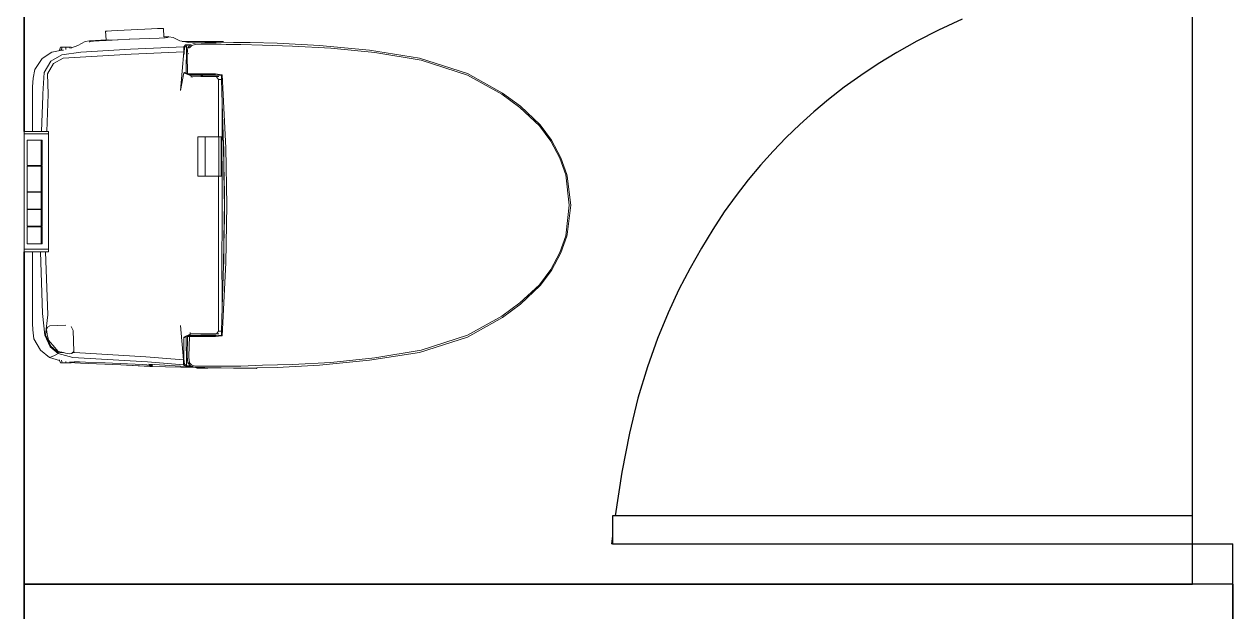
# Model space of a CAD drawing. Header units: millimetres. Extents: x 6923 to 14208, y 3430 to 4414.
# Drawn here: x 13064.6 to 13132.2, y 4212.2 to 4245.1 of the extents above; entities that cross this region are included whole.
import ezdxf

# ---------------------------------------------------------------- set-up
doc = ezdxf.new("R2010")
doc.units = ezdxf.units.MM
for name, color, linetype, lineweight in [('door', 104, 'Continuous', 25), ('Furniture', 252, 'Continuous', 0), ('wall', 160, 'Continuous', 35)]:
    doc.layers.add(name, color=color, linetype=linetype, lineweight=lineweight)
doc.layers.add('SectionCutEdges', color=7, linetype='Continuous')

msp = doc.modelspace()

# ---------------------------------------------------------------- linework, layer by layer
at = {"layer": 'door'}
for p, q in [((13129.95, 4216.011), (13129.95, 4248.498)), ((13097.52, 4217.587), (13097.52, 4216.011)), ((13129.95, 4217.587), (13097.52, 4217.587)), ((13097.52, 4216.449), (13097.463, 4216.011)), ((13097.52, 4216.011), (13097.463, 4216.011)), ((13097.52, 4216.011), (13129.95, 4216.011)), ((13129.95, 4216.011), (13132.202, 4216.011)), ((13129.95, 4213.759), (13129.95, 4216.011)), ((13132.202, 4213.759), (13132.202, 4216.011)), ((13132.202, 4213.759), (13129.95, 4213.759))]:
    msp.add_line(p, q, dxfattribs=at)
msp.add_lwpolyline([(13117.068, 4245.333), (13115.745, 4244.72), (13114.544, 4244.096), (13113.427, 4243.466), (13112.382, 4242.83), (13111.401, 4242.183), (13110.479, 4241.525), (13109.609, 4240.852), (13108.783, 4240.162), (13107.995, 4239.453), (13107.239, 4238.721), (13106.507, 4237.965), (13105.798, 4237.177), (13105.108, 4236.351), (13104.435, 4235.481), (13103.777, 4234.559), (13103.131, 4233.579), (13102.494, 4232.534), (13101.864, 4231.417), (13101.241, 4230.218), (13100.63, 4228.917), (13100.04, 4227.489), (13099.478, 4225.909), (13098.952, 4224.153), (13098.47, 4222.197), (13098.04, 4220.016), (13097.67, 4217.587)], dxfattribs=at)
at = {"layer": 'Furniture'}
for p, q in [((13069.191, 4244.662), (13069.281, 4244.667)), ((13069.219, 4244.175), (13069.191, 4244.662)), ((13069.281, 4244.667), (13069.525, 4244.679)), ((13069.525, 4244.679), (13069.859, 4244.695)), ((13069.554, 4244.165), (13069.858, 4244.178)), ((13069.889, 4244.179), (13069.858, 4244.178)), ((13069.859, 4244.695), (13071.761, 4244.787)), ((13069.889, 4244.179), (13069.888, 4244.182)), ((13070.512, 4244.207), (13069.889, 4244.179)), ((13070.512, 4244.207), (13070.551, 4244.209)), ((13070.551, 4244.209), (13072.182, 4244.275)), ((13071.761, 4244.787), (13072.096, 4244.804)), ((13072.096, 4244.804), (13072.34, 4244.815)), ((13072.182, 4244.275), (13072.509, 4244.292)), ((13072.34, 4244.815), (13072.43, 4244.82)), ((13072.43, 4244.82), (13072.456, 4244.348)), ((13072.456, 4244.348), (13072.689, 4244.361)), ((13072.456, 4244.348), (13072.457, 4244.347)), ((13072.457, 4244.347), (13072.457, 4244.336)), ((13072.458, 4244.313), (13072.459, 4244.311)), ((13072.509, 4244.292), (13072.519, 4244.292)), ((13072.519, 4244.292), (13072.646, 4244.304)), ((13072.519, 4244.292), (13072.568, 4244.302)), ((13072.568, 4244.302), (13072.618, 4244.32)), ((13072.618, 4244.32), (13072.657, 4244.339)), ((13072.66, 4244.31), (13072.646, 4244.304)), ((13072.657, 4244.339), (13072.689, 4244.361)), ((13072.681, 4244.32), (13072.66, 4244.31)), ((13072.694, 4244.325), (13072.681, 4244.32)), ((13072.689, 4244.361), (13072.694, 4244.325)), ((13072.736, 4244.343), (13072.694, 4244.325)), ((13072.736, 4244.343), (13072.971, 4244.313)), ((13072.971, 4244.313), (13073.337, 4244.131)), ((13066.178, 4243.494), (13066.737, 4243.609)), ((13066.608, 4243.609), (13066.674, 4243.775)), ((13066.715, 4243.609), (13066.608, 4243.609)), ((13066.674, 4243.775), (13066.762, 4243.775)), ((13066.715, 4243.609), (13066.762, 4243.775)), ((13066.737, 4243.609), (13066.715, 4243.609)), ((13066.737, 4243.609), (13066.842, 4243.609)), ((13066.762, 4243.775), (13066.972, 4243.775)), ((13066.972, 4243.635), (13066.972, 4243.775)), ((13067.182, 4243.775), (13066.972, 4243.775)), ((13067.269, 4243.775), (13067.182, 4243.775)), ((13067.207, 4243.687), (13067.182, 4243.775)), ((13067.269, 4243.775), (13067.289, 4243.726)), ((13067.289, 4243.726), (13067.646, 4243.861)), ((13067.295, 4243.712), (13067.289, 4243.726)), ((13067.646, 4243.861), (13068.047, 4244.082)), ((13070.58, 4243.664), (13067.813, 4243.49)), ((13068.047, 4244.082), (13068.289, 4244.118)), ((13068.289, 4244.118), (13068.324, 4244.092)), ((13068.29, 4244.061), (13068.29, 4244.057)), ((13068.323, 4244.06), (13068.323, 4244.064)), ((13068.324, 4244.092), (13068.326, 4244.127)), ((13068.324, 4244.092), (13068.341, 4244.081)), ((13068.326, 4244.127), (13069.219, 4244.175)), ((13068.326, 4244.127), (13068.347, 4244.124)), ((13068.341, 4244.081), (13068.523, 4244.108)), ((13068.347, 4244.124), (13068.384, 4244.122)), ((13068.384, 4244.122), (13068.455, 4244.121)), ((13068.523, 4244.108), (13068.823, 4244.132)), ((13068.823, 4244.132), (13068.692, 4244.127)), ((13068.829, 4244.132), (13068.823, 4244.132)), ((13068.829, 4244.132), (13068.833, 4244.133)), ((13068.833, 4244.133), (13069.22, 4244.15)), ((13069.219, 4244.169), (13069.219, 4244.175)), ((13069.219, 4244.169), (13069.309, 4244.172)), ((13069.22, 4244.15), (13069.31, 4244.154)), ((13069.22, 4244.15), (13069.22, 4244.153)), ((13069.309, 4244.172), (13069.335, 4244.174)), ((13069.31, 4244.154), (13069.554, 4244.165)), ((13073.562, 4243.794), (13070.58, 4243.664)), ((13070.615, 4243.386), (13073.561, 4243.512)), ((13073.337, 4244.131), (13073.574, 4244.085)), ((13073.561, 4243.512), (13073.373, 4241.356)), ((13073.497, 4244.085), (13073.479, 4244.085)), ((13073.479, 4244.085), (13073.497, 4244.085)), ((13073.497, 4244.085), (13073.542, 4244.085)), ((13073.541, 4244.085), (13073.497, 4244.085)), ((13073.542, 4244.085), (13073.574, 4244.085)), ((13073.562, 4243.794), (13073.561, 4243.512)), ((13073.666, 4243.898), (13073.562, 4243.794)), ((13073.61, 4243.753), (13073.562, 4243.794)), ((13073.574, 4244.085), (13073.834, 4244.034)), ((13073.574, 4244.085), (13075.79, 4244.085)), ((13073.581, 4243.475), (13073.61, 4243.753)), ((13073.61, 4243.753), (13073.71, 4243.852)), ((13073.974, 4243.911), (13073.666, 4243.898)), ((13073.71, 4243.852), (13073.666, 4243.898)), ((13073.71, 4243.852), (13073.703, 4242.311)), ((13073.71, 4243.852), (13073.908, 4243.861)), ((13073.793, 4243.742), (13073.747, 4243.376)), ((13073.793, 4243.742), (13073.908, 4243.861)), ((13073.874, 4243.737), (13073.793, 4243.742)), ((13073.834, 4244.034), (13074.735, 4244.02)), ((13073.874, 4243.737), (13074.008, 4243.86)), ((13073.908, 4243.861), (13073.913, 4243.866)), ((13073.913, 4243.866), (13073.945, 4243.899)), ((13073.945, 4243.899), (13073.953, 4243.903)), ((13074.194, 4243.918), (13074.008, 4243.86)), ((13074.067, 4243.968), (13074.143, 4243.985)), ((13074.19, 4243.988), (13074.143, 4243.985)), ((13074.412, 4244.003), (13074.19, 4243.988)), ((13074.534, 4243.929), (13074.194, 4243.918)), ((13074.412, 4244.003), (13074.734, 4244.007)), ((13074.534, 4243.929), (13074.92, 4243.928)), ((13074.732, 4244.012), (13074.735, 4244.02)), ((13074.734, 4244.007), (13074.825, 4244.01)), ((13074.735, 4244.02), (13074.755, 4244.071)), ((13074.842, 4244.071), (13074.755, 4244.071)), ((13074.825, 4244.01), (13074.842, 4244.071)), ((13074.825, 4244.01), (13074.833, 4244.009)), ((13074.833, 4244.009), (13075.053, 4244.015)), ((13075.053, 4244.071), (13074.842, 4244.071)), ((13074.92, 4243.928), (13075.378, 4243.932)), ((13075.053, 4244.015), (13075.053, 4244.071)), ((13075.053, 4244.071), (13075.263, 4244.071)), ((13075.053, 4244.015), (13075.136, 4244.017)), ((13075.136, 4244.017), (13075.278, 4244.018)), ((13075.278, 4244.018), (13075.263, 4244.071)), ((13075.263, 4244.071), (13075.35, 4244.071)), ((13075.278, 4244.018), (13075.371, 4244.018)), ((13075.35, 4244.071), (13075.371, 4244.018)), ((13075.371, 4244.018), (13075.645, 4244.02)), ((13075.378, 4243.932), (13075.936, 4243.925)), ((13075.578, 4244.085), (13075.664, 4244.085)), ((13075.645, 4244.02), (13076.335, 4244.03)), ((13075.664, 4244.085), (13075.728, 4244.085)), ((13075.772, 4244.085), (13075.728, 4244.085)), ((13075.79, 4244.085), (13075.772, 4244.085)), ((13075.936, 4243.925), (13076.749, 4243.917)), ((13077.278, 4244.031), (13076.335, 4244.03)), ((13076.749, 4243.917), (13077.97, 4243.875)), ((13078.779, 4243.997), (13077.278, 4244.031)), ((13077.97, 4243.875), (13079.635, 4243.833)), ((13078.779, 4243.997), (13081.147, 4243.869)), ((13079.635, 4243.833), (13081.779, 4243.716)), ((13081.147, 4243.869), (13083.947, 4243.593)), ((13081.779, 4243.716), (13084.234, 4243.463)), ((13086.744, 4243.152), (13083.947, 4243.593)), ((13065.245, 4242.522), (13065.641, 4243.131)), ((13065.641, 4243.131), (13066.178, 4243.494)), ((13066.123, 4242.994), (13065.751, 4242.344)), ((13065.947, 4242.278), (13066.271, 4242.852)), ((13066.737, 4243.337), (13066.123, 4242.994)), ((13066.271, 4242.852), (13066.818, 4243.155)), ((13067.813, 4243.49), (13066.737, 4243.337)), ((13066.818, 4243.155), (13067.776, 4243.207)), ((13067.776, 4243.207), (13070.615, 4243.386)), ((13073.583, 4243.374), (13073.561, 4243.372)), ((13073.583, 4243.374), (13073.581, 4243.475)), ((13073.747, 4243.376), (13073.763, 4242.283)), ((13073.843, 4243.414), (13073.832, 4243.414)), ((13073.836, 4243.385), (13073.84, 4243.385)), ((13084.234, 4243.463), (13086.834, 4243.037)), ((13089.418, 4242.295), (13086.744, 4243.152)), ((13086.834, 4243.037), (13089.413, 4242.195)), ((13065.141, 4242.042), (13065.245, 4242.522)), ((13065.751, 4242.344), (13065.688, 4241.163)), ((13065.978, 4241.139), (13065.947, 4242.278)), ((13073.373, 4241.356), (13073.562, 4242.335)), ((13073.562, 4242.335), (13073.595, 4242.36)), ((13073.562, 4242.335), (13073.981, 4242.165)), ((13073.612, 4242.352), (13073.595, 4242.36)), ((13073.615, 4242.35), (13073.612, 4242.352)), ((13073.62, 4242.349), (13073.615, 4242.35)), ((13073.703, 4242.311), (13073.62, 4242.349)), ((13073.763, 4242.283), (13073.703, 4242.311)), ((13073.784, 4242.274), (13073.763, 4242.283)), ((13073.795, 4242.274), (13073.784, 4242.274)), ((13073.81, 4242.262), (13073.784, 4242.274)), ((13073.858, 4242.256), (13073.795, 4242.274)), ((13073.858, 4242.274), (13073.795, 4242.274)), ((13073.858, 4242.25), (13073.81, 4242.262)), ((13073.858, 4242.24), (13073.81, 4242.262)), ((13073.889, 4242.274), (13073.858, 4242.274)), ((13073.905, 4242.219), (13073.858, 4242.24)), ((13074.163, 4242.274), (13073.889, 4242.274)), ((13073.981, 4242.185), (13073.905, 4242.219)), ((13073.986, 4242.219), (13073.905, 4242.219)), ((13073.981, 4242.185), (13073.981, 4242.165)), ((13073.981, 4242.165), (13073.981, 4242.139)), ((13074.027, 4242.207), (13073.986, 4242.219)), ((13073.986, 4242.219), (13074.003, 4242.219)), ((13074.129, 4242.219), (13074.003, 4242.219)), ((13074.145, 4242.207), (13074.027, 4242.207)), ((13074.133, 4242.219), (13074.129, 4242.219)), ((13074.294, 4242.219), (13074.133, 4242.219)), ((13074.185, 4242.207), (13074.145, 4242.207)), ((13074.507, 4242.274), (13074.163, 4242.274)), ((13074.382, 4242.207), (13074.185, 4242.207)), ((13074.343, 4242.219), (13074.294, 4242.219)), ((13074.405, 4242.219), (13074.343, 4242.219)), ((13074.666, 4242.207), (13074.382, 4242.207)), ((13074.5, 4242.219), (13074.405, 4242.219)), ((13074.638, 4242.219), (13074.5, 4242.219)), ((13074.507, 4242.274), (13074.846, 4242.274)), ((13074.907, 4242.219), (13074.638, 4242.219)), ((13074.993, 4242.207), (13074.666, 4242.207)), ((13074.846, 4242.274), (13075.338, 4242.274)), ((13074.928, 4242.219), (13074.907, 4242.219)), ((13074.967, 4242.219), (13074.928, 4242.219)), ((13075.055, 4242.219), (13074.967, 4242.219)), ((13075.239, 4242.207), (13074.993, 4242.207)), ((13075.256, 4242.219), (13075.055, 4242.219)), ((13075.666, 4242.2), (13075.239, 4242.207)), ((13075.343, 4242.219), (13075.256, 4242.219)), ((13075.338, 4242.274), (13075.675, 4242.226)), ((13075.675, 4242.226), (13075.666, 4242.2)), ((13075.673, 4241.976), (13075.666, 4242.2)), ((13075.675, 4242.226), (13075.685, 4242.225)), ((13075.685, 4242.225), (13075.717, 4242.22)), ((13075.908, 4238.144), (13075.717, 4242.22)), ((13089.413, 4242.195), (13091.337, 4241.133)), ((13091.379, 4241.207), (13089.418, 4242.295)), ((13065.108, 4241.548), (13065.141, 4242.042)), ((13065.108, 4239.064), (13065.108, 4241.548)), ((13073.981, 4242.139), (13073.981, 4242.132)), ((13073.981, 4242.132), (13073.981, 4242.119)), ((13073.981, 4242.119), (13073.981, 4242.094)), ((13074.061, 4242.118), (13073.981, 4242.119)), ((13074.071, 4242.118), (13074.061, 4242.118)), ((13074.738, 4242.126), (13074.071, 4242.118)), ((13074.62, 4242.139), (13074.519, 4242.139)), ((13074.62, 4242.139), (13075.494, 4242.126)), ((13075.4, 4242.118), (13074.738, 4242.126)), ((13075.494, 4242.126), (13075.4, 4242.118)), ((13075.504, 4241.959), (13075.4, 4242.118)), ((13075.522, 4242.126), (13075.494, 4242.126)), ((13075.504, 4241.959), (13075.504, 4238.758)), ((13075.504, 4241.959), (13075.644, 4241.959)), ((13075.644, 4241.959), (13075.673, 4241.959)), ((13075.673, 4241.959), (13075.673, 4241.976)), ((13075.71, 4240.627), (13075.673, 4241.959)), ((13065.678, 4241.057), (13065.61, 4239.064)), ((13065.688, 4241.163), (13065.678, 4241.057)), ((13065.9, 4239.064), (13065.978, 4241.139)), ((13091.337, 4241.133), (13092.351, 4240.388)), ((13092.384, 4240.463), (13091.379, 4241.207)), ((13075.71, 4240.627), (13075.707, 4240.461)), ((13075.707, 4239.94), (13075.71, 4240.627)), ((13075.707, 4240.461), (13075.707, 4239.94)), ((13075.777, 4238.291), (13075.71, 4240.627)), ((13092.351, 4240.388), (13093.44, 4239.376)), ((13093.492, 4239.422), (13092.384, 4240.463)), ((13075.7, 4238.758), (13075.707, 4239.94)), ((13064.641, 4239.064), (13065.108, 4239.064)), ((13064.641, 4239.064), (13064.641, 4238.932)), ((13066, 4238.932), (13064.641, 4238.932)), ((13064.641, 4238.932), (13064.641, 4238.548)), ((13065.108, 4239.064), (13065.142, 4239.064)), ((13065.142, 4239.064), (13065.15, 4239.064)), ((13065.15, 4239.064), (13065.169, 4239.064)), ((13065.169, 4239.064), (13065.193, 4239.064)), ((13065.193, 4239.064), (13065.256, 4239.064)), ((13065.256, 4239.064), (13065.373, 4239.064)), ((13065.373, 4239.064), (13065.417, 4239.064)), ((13065.417, 4239.064), (13065.597, 4239.064)), ((13065.597, 4239.064), (13065.61, 4239.064)), ((13065.61, 4239.064), (13065.701, 4239.064)), ((13065.701, 4239.064), (13065.9, 4239.064)), ((13065.9, 4239.064), (13066, 4239.064)), ((13066, 4238.932), (13066, 4239.064)), ((13066, 4238.548), (13066, 4238.932)), ((13093.44, 4239.376), (13094.073, 4238.521)), ((13094.119, 4238.573), (13093.492, 4239.422)), ((13064.641, 4238.548), (13064.641, 4232.823)), ((13065.597, 4238.573), (13064.809, 4238.573)), ((13064.809, 4238.548), (13064.809, 4238.573)), ((13064.809, 4237.147), (13064.809, 4238.548)), ((13065.597, 4238.573), (13065.647, 4238.573)), ((13065.597, 4238.548), (13065.597, 4238.573)), ((13065.597, 4237.147), (13065.597, 4238.548)), ((13065.647, 4238.573), (13065.647, 4238.548)), ((13065.647, 4238.548), (13065.647, 4237.147)), ((13066, 4234.95), (13066, 4238.548)), ((13074.342, 4236.551), (13074.342, 4238.758)), ((13074.342, 4238.758), (13074.753, 4238.758)), ((13074.753, 4238.758), (13074.763, 4238.758)), ((13074.763, 4236.551), (13074.763, 4238.758)), ((13074.763, 4238.758), (13075.504, 4238.758)), ((13075.504, 4238.758), (13075.514, 4238.758)), ((13075.514, 4236.551), (13075.514, 4238.758)), ((13075.514, 4238.758), (13075.644, 4238.758)), ((13075.644, 4238.758), (13075.657, 4238.758)), ((13075.657, 4238.758), (13075.7, 4238.758)), ((13075.657, 4236.551), (13075.657, 4238.758)), ((13075.697, 4238.263), (13075.7, 4238.758)), ((13075.7, 4236.551), (13075.697, 4238.263)), ((13075.778, 4238.229), (13075.777, 4238.291)), ((13075.797, 4237.042), (13075.778, 4238.229)), ((13075.792, 4238.224), (13075.807, 4237.186)), ((13075.965, 4234.933), (13075.908, 4238.144)), ((13094.073, 4238.521), (13094.577, 4237.571)), ((13094.639, 4237.591), (13094.119, 4238.573)), ((13094.577, 4237.571), (13094.909, 4236.637)), ((13094.973, 4236.66), (13094.639, 4237.591)), ((13065.597, 4237.147), (13064.809, 4237.147)), ((13065.597, 4237.117), (13064.809, 4237.117)), ((13064.809, 4235.691), (13064.809, 4237.117)), ((13065.647, 4237.147), (13065.597, 4237.147)), ((13065.597, 4235.691), (13065.597, 4237.117)), ((13065.597, 4237.117), (13065.647, 4237.117)), ((13065.647, 4237.117), (13065.647, 4235.691)), ((13075.821, 4235.619), (13075.797, 4237.042)), ((13075.807, 4237.186), (13075.831, 4235.619)), ((13074.753, 4236.551), (13074.342, 4236.551)), ((13074.763, 4236.551), (13074.753, 4236.551)), ((13075.504, 4236.551), (13074.763, 4236.551)), ((13075.504, 4236.551), (13075.504, 4227.907)), ((13075.514, 4236.551), (13075.504, 4236.551)), ((13075.644, 4236.551), (13075.514, 4236.551)), ((13075.657, 4236.551), (13075.644, 4236.551)), ((13075.7, 4236.551), (13075.657, 4236.551)), ((13075.701, 4235.619), (13075.7, 4236.551)), ((13094.909, 4236.637), (13095.113, 4234.933)), ((13094.973, 4236.66), (13094.987, 4236.557)), ((13094.987, 4236.557), (13095.197, 4234.933)), ((13065.597, 4235.691), (13064.809, 4235.691)), ((13065.597, 4235.665), (13064.809, 4235.665)), ((13064.809, 4234.722), (13064.809, 4235.665)), ((13065.647, 4235.691), (13065.597, 4235.691)), ((13065.597, 4234.722), (13065.597, 4235.665)), ((13065.597, 4235.665), (13065.647, 4235.665)), ((13065.647, 4235.665), (13065.647, 4234.722)), ((13075.701, 4235.205), (13075.701, 4235.619)), ((13075.833, 4234.933), (13075.821, 4235.619)), ((13075.831, 4235.619), (13075.841, 4234.933)), ((13065.597, 4234.722), (13064.809, 4234.722)), ((13065.647, 4234.722), (13065.597, 4234.722)), ((13066, 4232.823), (13066, 4234.95)), ((13075.701, 4234.934), (13075.701, 4235.205)), ((13075.701, 4234.247), (13075.701, 4234.934)), ((13075.821, 4234.247), (13075.833, 4234.933)), ((13075.841, 4234.933), (13075.831, 4234.247)), ((13075.908, 4231.722), (13075.965, 4234.933)), ((13095.113, 4234.933), (13094.909, 4233.229)), ((13095.197, 4234.933), (13094.987, 4233.309)), ((13065.597, 4234.702), (13064.809, 4234.702)), ((13064.809, 4233.76), (13064.809, 4234.702)), ((13065.597, 4233.76), (13065.597, 4234.702)), ((13065.597, 4234.702), (13065.647, 4234.702)), ((13065.647, 4234.702), (13065.647, 4233.76)), ((13075.697, 4231.603), (13075.701, 4234.247)), ((13075.797, 4232.824), (13075.821, 4234.247)), ((13075.831, 4234.247), (13075.807, 4232.68)), ((13065.597, 4233.76), (13064.809, 4233.76)), ((13065.597, 4233.729), (13064.809, 4233.729)), ((13064.809, 4232.823), (13064.809, 4233.729)), ((13065.647, 4233.76), (13065.597, 4233.76)), ((13065.597, 4233.729), (13065.647, 4233.729)), ((13065.597, 4232.823), (13065.597, 4233.729)), ((13065.647, 4233.729), (13065.647, 4232.823)), ((13064.641, 4232.823), (13064.641, 4232.476)), ((13064.809, 4232.786), (13064.809, 4232.823)), ((13065.597, 4232.786), (13064.809, 4232.786)), ((13065.597, 4232.786), (13065.597, 4232.823)), ((13065.647, 4232.786), (13065.597, 4232.786)), ((13065.647, 4232.823), (13065.647, 4232.786)), ((13066, 4232.476), (13066, 4232.823)), ((13075.778, 4231.637), (13075.797, 4232.824)), ((13094.909, 4233.229), (13094.577, 4232.295)), ((13094.639, 4232.275), (13094.973, 4233.206)), ((13094.987, 4233.309), (13094.973, 4233.206)), ((13064.641, 4232.476), (13066, 4232.476)), ((13064.641, 4232.476), (13064.641, 4232.325)), ((13064.641, 4232.325), (13065.108, 4232.325)), ((13065.108, 4228.324), (13065.108, 4232.325)), ((13065.108, 4232.325), (13065.121, 4232.325)), ((13065.121, 4232.325), (13065.153, 4232.325)), ((13065.153, 4232.325), (13065.176, 4232.325)), ((13065.176, 4232.325), (13065.223, 4232.325)), ((13065.223, 4232.325), (13065.267, 4232.325)), ((13065.267, 4232.325), (13065.346, 4232.325)), ((13065.346, 4232.325), (13065.431, 4232.325)), ((13065.431, 4232.325), (13065.535, 4232.325)), ((13065.535, 4232.325), (13065.558, 4232.325)), ((13065.558, 4232.325), (13065.673, 4228.878)), ((13065.558, 4232.325), (13065.685, 4232.325)), ((13065.685, 4232.325), (13065.842, 4232.325)), ((13065.97, 4228.802), (13065.842, 4232.325)), ((13065.842, 4232.325), (13066, 4232.325)), ((13066, 4232.325), (13066, 4232.476)), ((13075.807, 4232.68), (13075.792, 4231.642)), ((13094.577, 4232.295), (13094.073, 4231.345)), ((13094.119, 4231.293), (13094.639, 4232.275)), ((13075.707, 4229.926), (13075.697, 4231.603)), ((13075.71, 4229.239), (13075.777, 4231.575)), ((13075.717, 4227.646), (13075.908, 4231.722)), ((13075.777, 4231.575), (13075.778, 4231.637)), ((13094.073, 4231.345), (13093.44, 4230.49)), ((13093.492, 4230.444), (13094.119, 4231.293)), ((13093.44, 4230.49), (13092.351, 4229.478)), ((13092.384, 4229.403), (13093.492, 4230.444)), ((13075.707, 4229.926), (13075.707, 4229.405)), ((13075.71, 4229.239), (13075.707, 4229.926)), ((13075.707, 4229.405), (13075.71, 4229.239)), ((13092.351, 4229.478), (13091.337, 4228.733)), ((13091.379, 4228.659), (13092.384, 4229.403)), ((13065.673, 4228.878), (13065.793, 4227.681)), ((13065.842, 4227.695), (13065.97, 4228.802)), ((13075.71, 4229.239), (13075.673, 4227.907)), ((13091.337, 4228.733), (13089.413, 4227.671)), ((13089.418, 4227.571), (13091.379, 4228.659)), ((13065.134, 4227.966), (13065.108, 4228.324)), ((13065.189, 4227.468), (13065.134, 4227.966)), ((13065.881, 4227.994), (13065.938, 4228.128)), ((13065.933, 4227.731), (13065.881, 4227.994)), ((13065.938, 4228.128), (13066.067, 4228.204)), ((13066.067, 4228.204), (13066.963, 4228.234)), ((13067.266, 4228.152), (13067.38, 4227.931)), ((13073.372, 4228.206), (13073.541, 4226.297)), ((13065.552, 4226.842), (13065.189, 4227.468)), ((13065.793, 4227.681), (13065.842, 4227.695)), ((13065.793, 4227.681), (13066.093, 4227.028)), ((13066.133, 4227.058), (13065.842, 4227.695)), ((13065.953, 4227.627), (13065.933, 4227.731)), ((13065.976, 4227.509), (13065.953, 4227.627)), ((13065.998, 4227.397), (13065.976, 4227.509)), ((13066.361, 4226.976), (13065.998, 4227.397)), ((13067.38, 4227.931), (13067.421, 4226.77)), ((13073.928, 4227.722), (13073.562, 4227.562)), ((13073.595, 4227.547), (13073.562, 4227.562)), ((13073.565, 4226.492), (13073.562, 4227.562)), ((13073.595, 4227.547), (13073.612, 4227.555)), ((13073.612, 4227.555), (13073.614, 4227.555)), ((13073.614, 4227.555), (13073.671, 4227.579)), ((13073.671, 4227.579), (13073.703, 4227.593)), ((13073.703, 4227.593), (13073.784, 4227.627)), ((13073.703, 4227.593), (13073.709, 4225.97)), ((13073.764, 4227.592), (13073.747, 4226.49)), ((13073.764, 4227.592), (13073.784, 4227.597)), ((13073.764, 4227.592), (13073.784, 4227.592)), ((13073.784, 4227.627), (13073.831, 4227.647)), ((13073.784, 4227.627), (13073.784, 4227.597)), ((13073.784, 4227.597), (13073.858, 4227.616)), ((13073.784, 4227.597), (13073.784, 4227.592)), ((13073.784, 4227.592), (13073.795, 4227.592)), ((13073.795, 4227.592), (13073.858, 4227.61)), ((13073.795, 4227.592), (13073.858, 4227.592)), ((13073.831, 4227.647), (13073.921, 4227.685)), ((13073.831, 4227.647), (13073.858, 4227.647)), ((13073.889, 4227.592), (13073.838, 4226.501)), ((13073.986, 4227.647), (13073.858, 4227.647)), ((13073.858, 4227.592), (13073.889, 4227.592)), ((13073.889, 4227.592), (13074.163, 4227.592)), ((13073.921, 4227.685), (13073.928, 4227.722)), ((13073.928, 4227.814), (13073.928, 4227.786)), ((13073.928, 4227.786), (13073.928, 4227.746)), ((13073.928, 4227.746), (13074.071, 4227.748)), ((13073.928, 4227.746), (13073.928, 4227.722)), ((13073.986, 4227.647), (13074.027, 4227.659)), ((13074.003, 4227.647), (13073.986, 4227.647)), ((13074.003, 4227.647), (13074.129, 4227.647)), ((13074.027, 4227.659), (13074.17, 4227.659)), ((13074.071, 4227.748), (13074.088, 4227.748)), ((13074.088, 4227.748), (13074.738, 4227.74)), ((13074.129, 4227.647), (13074.133, 4227.647)), ((13074.133, 4227.647), (13074.294, 4227.647)), ((13074.163, 4227.592), (13074.507, 4227.592)), ((13074.17, 4227.659), (13074.185, 4227.659)), ((13074.185, 4227.659), (13074.382, 4227.659)), ((13074.294, 4227.647), (13074.343, 4227.647)), ((13074.343, 4227.647), (13074.405, 4227.647)), ((13074.382, 4227.659), (13074.666, 4227.659)), ((13074.405, 4227.647), (13074.5, 4227.647)), ((13074.5, 4227.647), (13074.638, 4227.647)), ((13074.846, 4227.592), (13074.507, 4227.592)), ((13074.52, 4227.726), (13074.62, 4227.726)), ((13074.62, 4227.726), (13075.36, 4227.738)), ((13074.638, 4227.647), (13074.907, 4227.647)), ((13074.666, 4227.659), (13074.993, 4227.659)), ((13074.738, 4227.74), (13075.358, 4227.747)), ((13075.338, 4227.592), (13074.846, 4227.592)), ((13074.907, 4227.647), (13074.928, 4227.647)), ((13074.928, 4227.647), (13074.967, 4227.647)), ((13074.967, 4227.647), (13075.055, 4227.647)), ((13074.993, 4227.659), (13075.239, 4227.659)), ((13075.055, 4227.647), (13075.256, 4227.647)), ((13075.239, 4227.659), (13075.378, 4227.661)), ((13075.256, 4227.647), (13075.343, 4227.647)), ((13075.675, 4227.64), (13075.338, 4227.592)), ((13075.358, 4227.747), (13075.4, 4227.748)), ((13075.36, 4227.738), (13075.494, 4227.74)), ((13075.378, 4227.661), (13075.666, 4227.665)), ((13075.4, 4227.748), (13075.504, 4227.907)), ((13075.4, 4227.748), (13075.494, 4227.74)), ((13075.494, 4227.74), (13075.523, 4227.74)), ((13075.644, 4227.907), (13075.504, 4227.907)), ((13075.673, 4227.907), (13075.644, 4227.907)), ((13075.666, 4227.665), (13075.672, 4227.89)), ((13075.666, 4227.665), (13075.675, 4227.64)), ((13075.672, 4227.89), (13075.673, 4227.907)), ((13075.685, 4227.641), (13075.675, 4227.64)), ((13075.717, 4227.646), (13075.685, 4227.641)), ((13086.744, 4226.714), (13089.418, 4227.571)), ((13089.413, 4227.671), (13086.834, 4226.829)), ((13066.058, 4226.428), (13065.552, 4226.842)), ((13066.093, 4227.028), (13066.538, 4226.653)), ((13066.563, 4226.696), (13066.133, 4227.058)), ((13066.297, 4226.514), (13066.538, 4226.653)), ((13066.546, 4226.762), (13066.361, 4226.976)), ((13066.563, 4226.696), (13066.538, 4226.653)), ((13066.538, 4226.653), (13067.353, 4226.434)), ((13066.844, 4226.699), (13066.546, 4226.762)), ((13066.844, 4226.699), (13066.563, 4226.696)), ((13066.952, 4226.676), (13066.844, 4226.699)), ((13067.167, 4226.631), (13066.952, 4226.676)), ((13067.306, 4226.656), (13067.167, 4226.631)), ((13067.349, 4226.699), (13067.306, 4226.656)), ((13067.354, 4226.704), (13067.349, 4226.699)), ((13067.396, 4226.745), (13067.354, 4226.704)), ((13067.461, 4226.705), (13067.354, 4226.704)), ((13067.421, 4226.77), (13067.396, 4226.745)), ((13071.438, 4226.467), (13067.461, 4226.705)), ((13083.947, 4226.273), (13086.744, 4226.714)), ((13086.834, 4226.829), (13084.234, 4226.403)), ((13066.058, 4226.428), (13066.297, 4226.514)), ((13066.62, 4226.265), (13066.058, 4226.428)), ((13066.62, 4226.265), (13066.609, 4226.294)), ((13066.674, 4226.13), (13066.62, 4226.265)), ((13066.762, 4226.13), (13066.674, 4226.13)), ((13066.762, 4226.13), (13066.72, 4226.276)), ((13066.972, 4226.13), (13066.762, 4226.13)), ((13066.972, 4226.13), (13066.972, 4226.208)), ((13067.182, 4226.13), (13066.972, 4226.13)), ((13067.182, 4226.13), (13067.193, 4226.168)), ((13067.269, 4226.13), (13067.182, 4226.13)), ((13067.193, 4226.168), (13067.196, 4226.177)), ((13067.283, 4226.163), (13067.193, 4226.168)), ((13067.196, 4226.177), (13067.199, 4226.189)), ((13067.234, 4226.15), (13067.281, 4226.16)), ((13067.267, 4226.14), (13067.234, 4226.15)), ((13067.273, 4226.139), (13067.267, 4226.14)), ((13067.273, 4226.139), (13067.269, 4226.13)), ((13067.478, 4226.123), (13067.273, 4226.139)), ((13067.283, 4226.163), (13067.281, 4226.16)), ((13067.281, 4226.16), (13067.297, 4226.162)), ((13067.287, 4226.175), (13067.283, 4226.163)), ((13067.297, 4226.162), (13067.283, 4226.163)), ((13067.29, 4226.18), (13067.287, 4226.175)), ((13067.297, 4226.162), (13067.351, 4226.173)), ((13067.351, 4226.173), (13067.43, 4226.188)), ((13067.353, 4226.434), (13071.535, 4226.188)), ((13067.43, 4226.188), (13067.526, 4226.191)), ((13067.792, 4226.107), (13067.478, 4226.123)), ((13067.526, 4226.191), (13067.741, 4226.187)), ((13067.741, 4226.187), (13068.071, 4226.174)), ((13067.797, 4226.107), (13067.792, 4226.107)), ((13070.053, 4226.007), (13067.797, 4226.107)), ((13068.071, 4226.174), (13069.174, 4226.125)), ((13069.174, 4226.125), (13071.26, 4226.03)), ((13071.656, 4225.917), (13070.053, 4226.007)), ((13071.082, 4225.962), (13070.053, 4226.007)), ((13071.497, 4225.946), (13071.082, 4225.962)), ((13071.26, 4226.03), (13071.506, 4226.017)), ((13073.541, 4226.297), (13071.438, 4226.467)), ((13071.648, 4225.943), (13071.497, 4225.946)), ((13071.506, 4226.017), (13071.628, 4226.006)), ((13071.535, 4226.188), (13073.546, 4226.017)), ((13071.611, 4226.06), (13073.668, 4225.928)), ((13071.628, 4226.006), (13071.736, 4226.001)), ((13071.747, 4225.941), (13071.648, 4225.943)), ((13071.736, 4226.001), (13071.822, 4225.99)), ((13071.782, 4225.946), (13071.747, 4225.941)), ((13071.822, 4225.99), (13071.782, 4225.946)), ((13073.566, 4226.333), (13073.541, 4226.297)), ((13073.541, 4226.297), (13073.546, 4226.017)), ((13073.546, 4226.017), (13073.595, 4226.056)), ((13073.546, 4226.017), (13073.668, 4225.928)), ((13073.565, 4226.492), (13073.572, 4226.491)), ((13073.566, 4226.333), (13073.565, 4226.492)), ((13073.595, 4226.056), (13073.566, 4226.333)), ((13073.709, 4225.97), (13073.595, 4226.056)), ((13073.709, 4225.97), (13073.668, 4225.928)), ((13073.953, 4225.963), (13073.709, 4225.97)), ((13073.747, 4226.49), (13073.793, 4226.124)), ((13073.793, 4226.124), (13073.874, 4226.129)), ((13073.945, 4225.967), (13073.793, 4226.124)), ((13073.832, 4226.452), (13073.843, 4226.452)), ((13073.84, 4226.481), (13073.836, 4226.481)), ((13073.84, 4226.481), (13073.838, 4226.501)), ((13073.843, 4226.452), (13073.84, 4226.481)), ((13073.874, 4226.129), (13073.843, 4226.452)), ((13074.008, 4226.006), (13073.874, 4226.129)), ((13073.953, 4225.963), (13073.945, 4225.967)), ((13073.957, 4225.962), (13073.953, 4225.963)), ((13074.008, 4226.006), (13074.194, 4225.948)), ((13074.194, 4225.948), (13074.534, 4225.937)), ((13074.92, 4225.938), (13074.534, 4225.937)), ((13075.378, 4225.934), (13074.92, 4225.938)), ((13075.936, 4225.941), (13075.378, 4225.934)), ((13076.749, 4225.949), (13075.936, 4225.941)), ((13077.97, 4225.991), (13076.749, 4225.949)), ((13079.635, 4226.033), (13077.97, 4225.991)), ((13081.147, 4225.997), (13078.779, 4225.869)), ((13081.779, 4226.15), (13079.635, 4226.033)), ((13083.947, 4226.273), (13081.147, 4225.997)), ((13084.234, 4226.403), (13081.779, 4226.15)), ((13074.281, 4225.87), (13071.656, 4225.917)), ((13073.668, 4225.928), (13074.066, 4225.915)), ((13074.138, 4225.882), (13074.066, 4225.915)), ((13074.14, 4225.882), (13074.138, 4225.882)), ((13074.143, 4225.881), (13074.14, 4225.882)), ((13074.143, 4225.881), (13074.214, 4225.876)), ((13074.214, 4225.876), (13074.28, 4225.872)), ((13074.281, 4225.87), (13074.28, 4225.872)), ((13074.28, 4225.872), (13074.321, 4225.869)), ((13074.321, 4225.869), (13074.281, 4225.87)), ((13074.296, 4225.832), (13074.281, 4225.87)), ((13074.383, 4225.832), (13074.296, 4225.832)), ((13074.321, 4225.869), (13074.373, 4225.865)), ((13074.383, 4225.832), (13074.373, 4225.865)), ((13074.373, 4225.865), (13074.412, 4225.863)), ((13074.593, 4225.832), (13074.383, 4225.832)), ((13074.593, 4225.861), (13074.412, 4225.863)), ((13074.593, 4225.832), (13074.593, 4225.861)), ((13074.734, 4225.859), (13074.593, 4225.861)), ((13074.804, 4225.832), (13074.593, 4225.832)), ((13074.811, 4225.857), (13074.734, 4225.859)), ((13074.804, 4225.832), (13074.811, 4225.857)), ((13074.891, 4225.832), (13074.804, 4225.832)), ((13074.9, 4225.855), (13074.811, 4225.857)), ((13074.9, 4225.855), (13074.891, 4225.832)), ((13075.136, 4225.849), (13074.9, 4225.855)), ((13075.645, 4225.846), (13075.136, 4225.849)), ((13076.335, 4225.836), (13075.645, 4225.846)), ((13077.632, 4225.809), (13075.645, 4225.846)), ((13076.335, 4225.836), (13076.798, 4225.835)), ((13076.798, 4225.835), (13076.98, 4225.835)), ((13076.98, 4225.835), (13077.645, 4225.822)), ((13076.98, 4225.835), (13077.278, 4225.835)), ((13077.278, 4225.835), (13077.645, 4225.843)), ((13077.632, 4225.809), (13077.645, 4225.822)), ((13077.651, 4225.843), (13077.645, 4225.832)), ((13077.645, 4225.822), (13077.655, 4225.843)), ((13077.645, 4225.843), (13077.645, 4225.832)), ((13077.645, 4225.843), (13077.651, 4225.843)), ((13077.645, 4225.832), (13077.645, 4225.822)), ((13077.651, 4225.843), (13077.655, 4225.843)), ((13077.655, 4225.843), (13078.779, 4225.869))]:
    msp.add_line(p, q, dxfattribs=at)
at = {"layer": 'SectionCutEdges'}
msp.add_line((13129.95, 4216.011), (13129.95, 4217.587), dxfattribs=at)
at = {"layer": 'wall'}
for p, q in [((13064.641, 4249.791), (13064.641, 4239.064)), ((13064.641, 4232.325), (13064.641, 4213.759)), ((13064.641, 4213.759), (13064.641, 4211.507)), ((13078.547, 4213.759), (13064.641, 4213.759)), ((13078.634, 4213.759), (13078.547, 4213.759)), ((13078.882, 4213.759), (13078.634, 4213.759)), ((13079.253, 4213.759), (13078.882, 4213.759)), ((13079.691, 4213.759), (13079.253, 4213.759)), ((13080.129, 4213.759), (13079.691, 4213.759)), ((13080.5, 4213.759), (13080.129, 4213.759)), ((13080.748, 4213.759), (13080.5, 4213.759)), ((13080.835, 4213.759), (13080.748, 4213.759)), ((13086.555, 4213.759), (13080.835, 4213.759)), ((13086.642, 4213.759), (13086.555, 4213.759)), ((13086.89, 4213.759), (13086.642, 4213.759)), ((13087.262, 4213.759), (13086.89, 4213.759)), ((13087.699, 4213.759), (13087.262, 4213.759)), ((13088.137, 4213.759), (13087.699, 4213.759)), ((13088.508, 4213.759), (13088.137, 4213.759)), ((13088.756, 4213.759), (13088.508, 4213.759)), ((13088.843, 4213.759), (13088.756, 4213.759)), ((13129.95, 4213.759), (13088.843, 4213.759)), ((13132.202, 4211.507), (13132.202, 4213.759))]:
    msp.add_line(p, q, dxfattribs=at)

doc.saveas('drawing.dxf')
